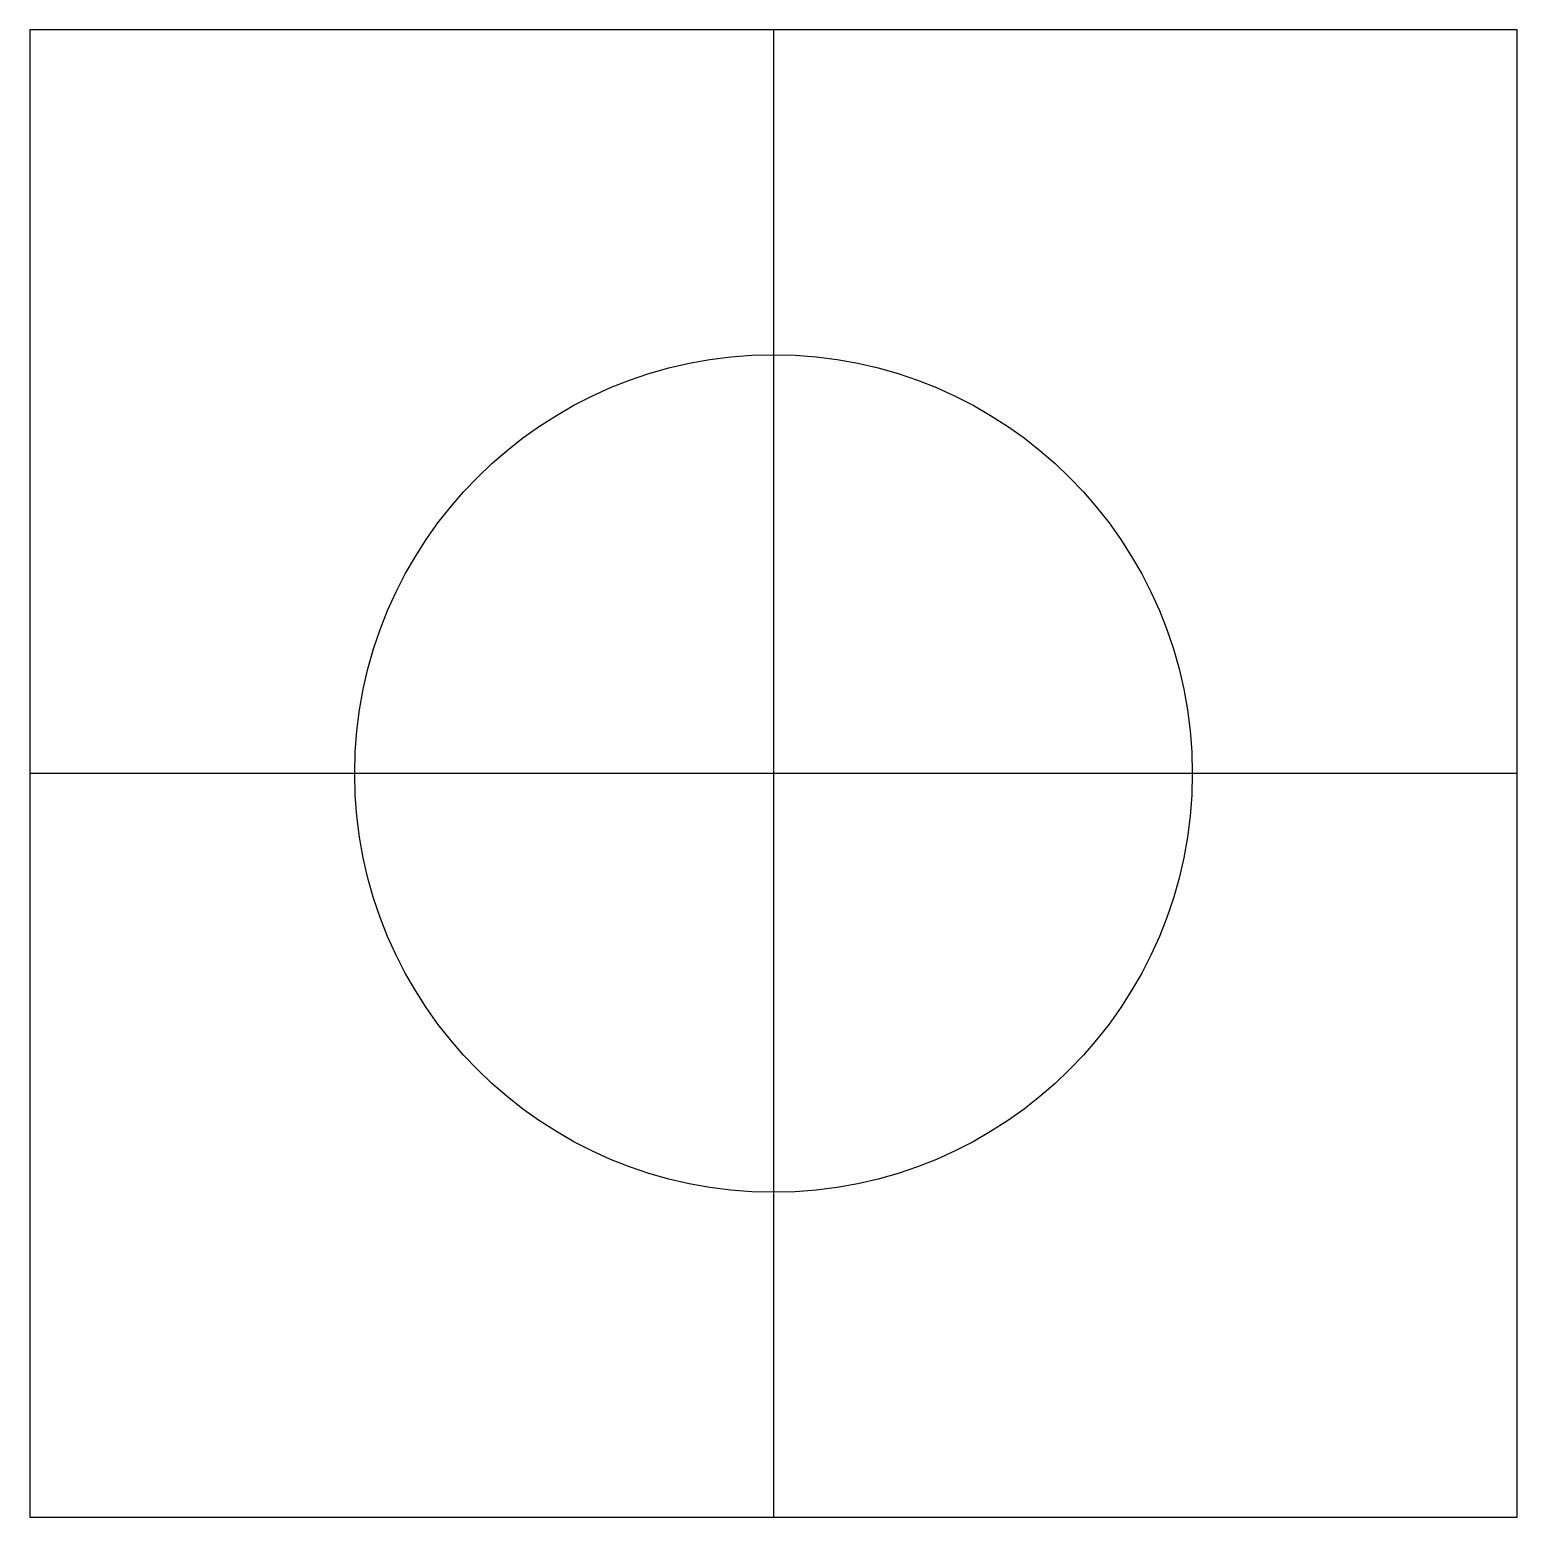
# Model space of a CAD drawing. Header units: millimetres. Extents: x -11.9 to 0, y 0 to 11.9.
import ezdxf

# ---------------------------------------------------------------- set-up
doc = ezdxf.new("R2010")
doc.units = ezdxf.units.MM
doc.layers.get('0').update_dxf_attribs({"linetype": 'CONTINUOUS'})

msp = doc.modelspace()

# ---------------------------------------------------------------- linework, layer by layer
for p, q in [((-5.95, 11.9), (-5.95, 0)), ((0, 5.95), (-11.9, 5.95))]:
    msp.add_line(p, q)
msp.add_lwpolyline([(0, 11.9), (-11.9, 11.9), (-11.9, 0), (0, 0)], close=True)
msp.add_circle((-5.95, 5.95), 3.35)

doc.saveas('drawing.dxf')
